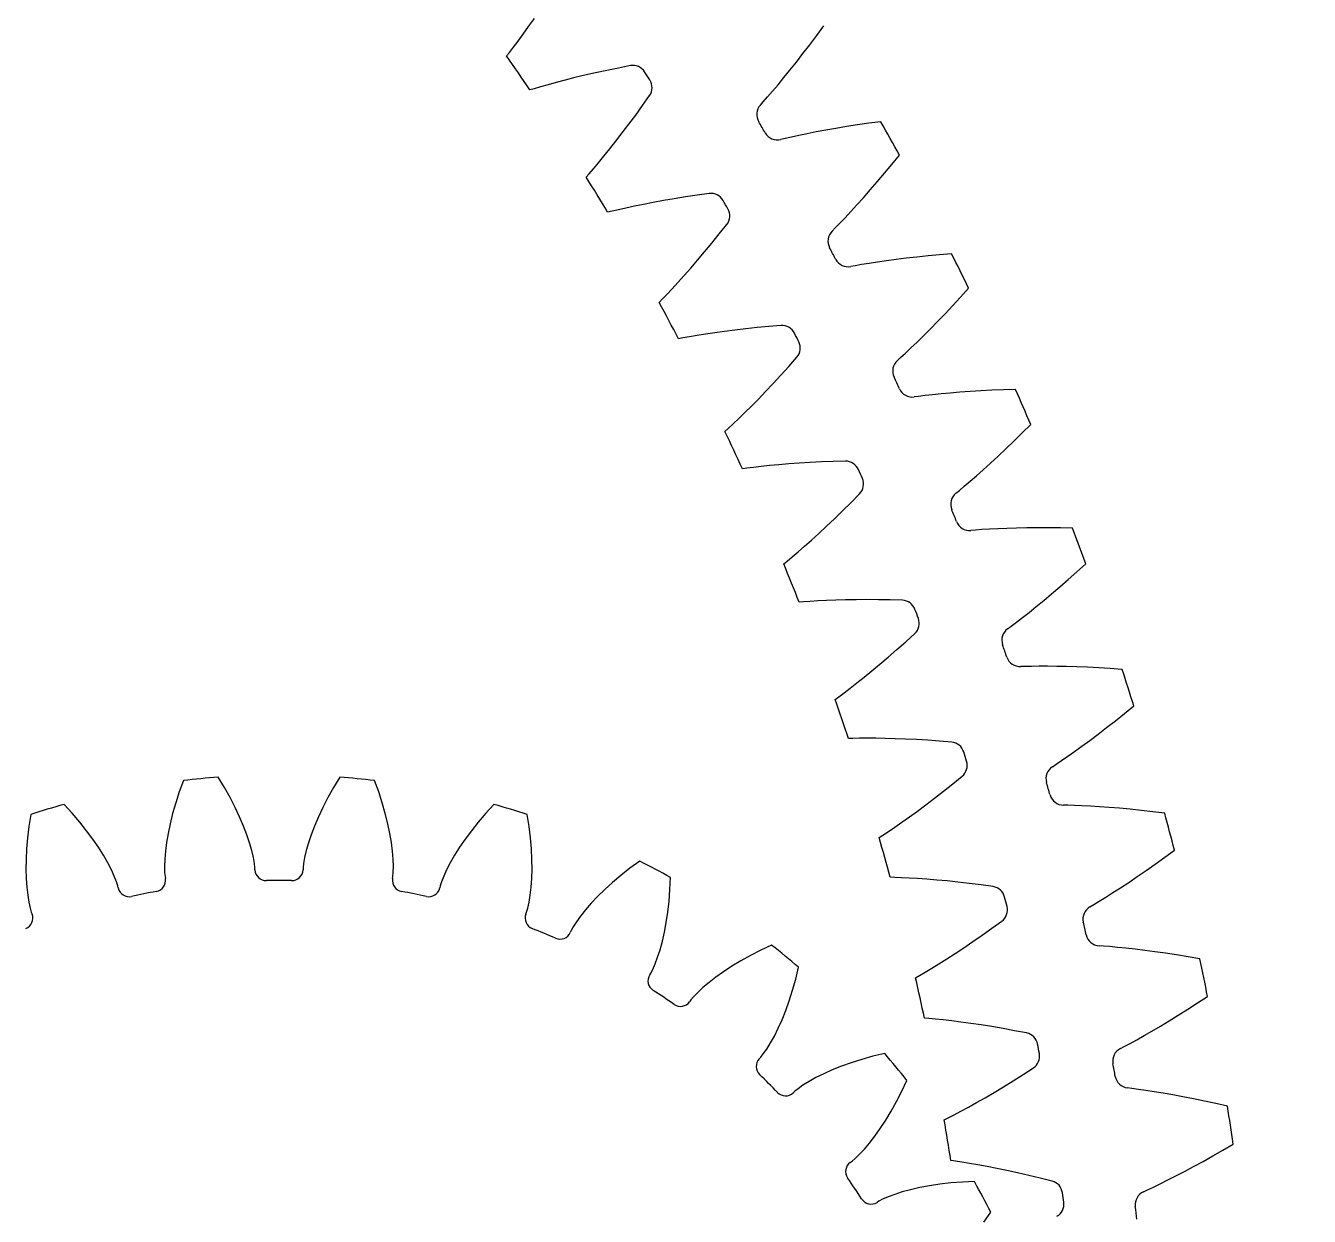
# Model space of a CAD drawing. Header units: millimetres. Extents: x -171 to 171, y -171 to 171.
# Drawn here: x 37.2 to 91.9, y 15.2 to 65.9 of the extents above; entities that cross this region are included whole.
import ezdxf

# ---------------------------------------------------------------- set-up
doc = ezdxf.new("R2010")
doc.units = ezdxf.units.MM

msp = doc.modelspace()

# ---------------------------------------------------------------- linework, layer by layer
at = {"layer": 'outer'}
msp.add_circle((0, 0), 171.326572, dxfattribs=at)
at = {"layer": 'planet'}
for p, q in [((43.928777, 33.755372), (43.752923, 33.27207)), ((45.674412, 33.46132), (45.407649, 33.901028)), ((45.915415, 33.031918), (45.674412, 33.46132)), ((50.325588, 33.46132), (50.084585, 33.031918)), ((50.592351, 33.901028), (50.325588, 33.46132)), ((52.247077, 33.27207), (52.071223, 33.755372)), ((43.752923, 33.27207), (43.600323, 32.803901)), ((46.131042, 32.614309), (45.915415, 33.031918)), ((50.084585, 33.031918), (49.868958, 32.614309)), ((52.399677, 32.803901), (52.247077, 33.27207)), ((37.421658, 32.312516), (37.34347, 31.804193)), ((39.191118, 32.364671), (38.843698, 32.743887)), ((39.511262, 31.990536), (39.191118, 32.364671)), ((43.47031, 32.35225), (43.362203, 31.918679)), ((43.600323, 32.803901), (43.47031, 32.35225)), ((46.321658, 32.21016), (46.131042, 32.614309)), ((49.868958, 32.614309), (49.678342, 32.21016)), ((52.52969, 32.35225), (52.399677, 32.803901)), ((52.637797, 31.918679), (52.52969, 32.35225)), ((56.808882, 32.364671), (56.488738, 31.990536)), ((57.156302, 32.743887), (56.808882, 32.364671)), ((58.65653, 31.804193), (58.578342, 32.312516)), ((37.34347, 31.804193), (37.285138, 31.315249)), ((39.804218, 31.623019), (39.511262, 31.990536)), ((43.362203, 31.918679), (43.275299, 31.505008)), ((46.487595, 31.821392), (46.321658, 32.21016)), ((46.629142, 31.450321), (46.487595, 31.821392)), ((49.512405, 31.821392), (49.370858, 31.450321)), ((49.678342, 32.21016), (49.512405, 31.821392)), ((52.724701, 31.505008), (52.637797, 31.918679)), ((56.488738, 31.990536), (56.195782, 31.623019)), ((58.714862, 31.315249), (58.65653, 31.804193)), ((37.285138, 31.315249), (37.245736, 30.846912)), ((40.070016, 31.263822), (39.804218, 31.623019)), ((40.30861, 30.914897), (40.070016, 31.263822)), ((43.275299, 31.505008), (43.208864, 31.113453)), ((46.746523, 31.099888), (46.629142, 31.450321)), ((49.370858, 31.450321), (49.253477, 31.099888)), ((52.791136, 31.113453), (52.724701, 31.505008)), ((55.929984, 31.263822), (55.69139, 30.914897)), ((56.195782, 31.623019), (55.929984, 31.263822)), ((58.754264, 30.846912), (58.714862, 31.315249)), ((37.245736, 30.846912), (37.224292, 30.400581)), ((40.51983, 30.57857), (40.30861, 30.914897)), ((43.162105, 30.746854), (43.134117, 30.409128)), ((43.208864, 31.113453), (43.162105, 30.746854)), ((46.83986, 30.774112), (46.746523, 31.099888)), ((46.909104, 30.4791), (46.83986, 30.774112)), ((49.16014, 30.774112), (49.090896, 30.4791)), ((49.253477, 31.099888), (49.16014, 30.774112)), ((52.837895, 30.746854), (52.791136, 31.113453)), ((52.865883, 30.409128), (52.837895, 30.746854)), ((55.69139, 30.914897), (55.48017, 30.57857)), ((58.775708, 30.400581), (58.754264, 30.846912)), ((37.224292, 30.400581), (37.219761, 29.977905)), ((40.703321, 30.257771), (40.51983, 30.57857)), ((40.85842, 29.956463), (40.703321, 30.257771)), ((43.134117, 30.409128), (43.123757, 30.106276)), ((43.123757, 30.106276), (43.129232, 29.849379)), ((46.953853, 30.226071), (46.909104, 30.4791)), ((46.972312, 30.052597), (46.953853, 30.226071)), ((49.046147, 30.226071), (49.027688, 30.052597)), ((49.090896, 30.4791), (49.046147, 30.226071)), ((52.876243, 30.106276), (52.865883, 30.409128)), ((52.870768, 29.849379), (52.876243, 30.106276)), ((55.296679, 30.257771), (55.14158, 29.956463)), ((55.48017, 30.57857), (55.296679, 30.257771)), ((58.780239, 29.977905), (58.775708, 30.400581)), ((63.368382, 30.328416), (62.953656, 30.024265)), ((37.219761, 29.977905), (37.230991, 29.580912)), ((37.230991, 29.580912), (37.25665, 29.212235)), ((40.983888, 29.68063), (40.85842, 29.956463)), ((41.07714, 29.441193), (40.983888, 29.68063)), ((43.129232, 29.849379), (43.144971, 29.675637)), ((43.144971, 29.675637), (43.160149, 29.582864)), ((46.975525, 29.958646), (46.972312, 30.052597)), ((49.027688, 30.052597), (49.024475, 29.958646)), ((52.839851, 29.582864), (52.855029, 29.675637)), ((52.855029, 29.675637), (52.870768, 29.849379)), ((55.016112, 29.68063), (54.92286, 29.441193)), ((55.14158, 29.956463), (55.016112, 29.68063)), ((58.74335, 29.212235), (58.769009, 29.580912)), ((58.769009, 29.580912), (58.780239, 29.977905)), ((62.566673, 29.719776), (62.207648, 29.416474)), ((62.953656, 30.024265), (62.566673, 29.719776)), ((64.656458, 29.114098), (64.678941, 29.627908)), ((37.25665, 29.212235), (37.295087, 28.875538)), ((41.129088, 29.274653), (41.07714, 29.441193)), ((41.150568, 29.183133), (41.129088, 29.274653)), ((54.870912, 29.274653), (54.849432, 29.183133)), ((54.92286, 29.441193), (54.870912, 29.274653)), ((58.704913, 28.875538), (58.74335, 29.212235)), ((61.876881, 29.116034), (61.574799, 28.82036)), ((62.207648, 29.416474), (61.876881, 29.116034)), ((64.618281, 28.623169), (64.656458, 29.114098)), ((37.295087, 28.875538), (37.34401, 28.576485)), ((37.34401, 28.576485), (37.399497, 28.325592)), ((58.600503, 28.325592), (58.65599, 28.576485)), ((58.65599, 28.576485), (58.704913, 28.875538)), ((61.302024, 28.531703), (61.059474, 28.252865)), ((61.574799, 28.82036), (61.302024, 28.531703)), ((64.565558, 28.156145), (64.618281, 28.623169)), ((37.399497, 28.325592), (37.448829, 28.158259)), ((37.448829, 28.158259), (37.481815, 28.070229)), ((58.518185, 28.070229), (58.551171, 28.158259)), ((58.551171, 28.158259), (58.600503, 28.325592)), ((60.848572, 27.987605), (60.671703, 27.741549)), ((61.059474, 28.252865), (60.848572, 27.987605)), ((64.499515, 27.714206), (64.565558, 28.156145)), ((60.450091, 27.3717), (60.411169, 27.28613)), ((60.533531, 27.524905), (60.450091, 27.3717)), ((60.671703, 27.741549), (60.533531, 27.524905)), ((64.421499, 27.298767), (64.499515, 27.714206)), ((64.235944, 26.555006), (64.333035, 26.911594)), ((64.333035, 26.911594), (64.421499, 27.298767)), ((64.132559, 26.232278), (64.235944, 26.555006)), ((68.084819, 26.306902), (67.673521, 26.07947)), ((68.523769, 26.530043), (68.084819, 26.306902)), ((68.989863, 26.747442), (68.523769, 26.530043)), ((63.841837, 25.558775), (63.922866, 25.713268)), ((63.922866, 25.713268), (64.026234, 25.948515)), ((64.026234, 25.948515), (64.132559, 26.232278)), ((67.290497, 25.849332), (66.936537, 25.618273)), ((67.673521, 26.07947), (67.290497, 25.849332)), ((70.016287, 25.305165), (70.138578, 25.804716)), ((63.792312, 25.478872), (63.841837, 25.558775)), ((66.3204, 25.162217), (66.061802, 24.943199)), ((66.612688, 25.388378), (66.3204, 25.162217)), ((66.936537, 25.618273), (66.612688, 25.388378)), ((69.883069, 24.831117), (70.016287, 25.305165)), ((65.840328, 24.736376), (65.662545, 24.550852)), ((66.061802, 24.943199), (65.840328, 24.736376)), ((69.740247, 24.383352), (69.883069, 24.831117)), ((65.55082, 24.416869), (65.495952, 24.340535)), ((65.662545, 24.550852), (65.55082, 24.416869)), ((69.589255, 23.96279), (69.740247, 24.383352)), ((69.269392, 23.208078), (69.43169, 23.570554)), ((69.43169, 23.570554), (69.589255, 23.96279)), ((69.1046, 22.877284), (69.269392, 23.208078)), ((68.780599, 22.323359), (68.94024, 22.580926)), ((68.94024, 22.580926), (69.1046, 22.877284)), ((68.459548, 21.908375), (68.52371, 21.977081)), ((68.52371, 21.977081), (68.633322, 22.112798)), ((68.633322, 22.112798), (68.780599, 22.323359)), ((72.831117, 21.883069), (72.383352, 21.740247)), ((73.305165, 22.016287), (72.831117, 21.883069)), ((73.804716, 22.138578), (73.305165, 22.016287)), ((71.570554, 21.43169), (71.208078, 21.269392)), ((71.96279, 21.589255), (71.570554, 21.43169)), ((72.383352, 21.740247), (71.96279, 21.589255)), ((70.580926, 20.94024), (70.323359, 20.780599)), ((70.877284, 21.1046), (70.580926, 20.94024)), ((71.208078, 21.269392), (70.877284, 21.1046)), ((74.530043, 20.523769), (74.747442, 20.989863)), ((69.977081, 20.52371), (69.908375, 20.459548)), ((70.112798, 20.633322), (69.977081, 20.52371)), ((70.323359, 20.780599), (70.112798, 20.633322)), ((74.306902, 20.084819), (74.530043, 20.523769)), ((74.07947, 19.673521), (74.306902, 20.084819)), ((73.618273, 18.936537), (73.849332, 19.290497)), ((73.849332, 19.290497), (74.07947, 19.673521)), ((73.162217, 18.3204), (73.388378, 18.612688)), ((73.388378, 18.612688), (73.618273, 18.936537)), ((72.736376, 17.840328), (72.943199, 18.061802)), ((72.943199, 18.061802), (73.162217, 18.3204)), ((72.340535, 17.495952), (72.416869, 17.55082)), ((72.416869, 17.55082), (72.550852, 17.662545)), ((72.550852, 17.662545), (72.736376, 17.840328)), ((75.298767, 16.421499), (74.911594, 16.333035)), ((75.714206, 16.499515), (75.298767, 16.421499)), ((76.156145, 16.565558), (75.714206, 16.499515)), ((76.623169, 16.618281), (76.156145, 16.565558)), ((77.114098, 16.656458), (76.623169, 16.618281)), ((77.627908, 16.678941), (77.114098, 16.656458)), ((73.713268, 15.922866), (73.558775, 15.841837)), ((73.948515, 16.026234), (73.713268, 15.922866)), ((74.232278, 16.132559), (73.948515, 16.026234)), ((74.555006, 16.235944), (74.232278, 16.132559)), ((74.911594, 16.333035), (74.555006, 16.235944)), ((73.558775, 15.841837), (73.478872, 15.792312)), ((78.024265, 14.953656), (78.328416, 15.368382))]:
    msp.add_line(p, q, dxfattribs=at)
for centre, radius, start, end in [((48, 0), 34, 94.372796, 96.877204), ((48, 0), 34, 83.122796, 85.627204), ((48, 0), 34, 105.622796, 108.127204), ((48, 0), 34, 71.872796, 74.377204), ((48, 0), 34, 60.622796, 63.127204), ((42.686446, 29.505365), 0.48, 280.208842, 9.291458), ((47.455244, 29.97505), 0.48, 181.958542, 271.041158), ((48.544756, 29.97505), 0.48, 268.958842, 358.041458), ((53.313554, 29.505365), 0.48, 170.708542, 259.791158), ((41.617869, 29.292812), 0.48, 193.208542, 282.291158), ((48, 0), 29.5, 100.208842, 102.291158), ((48, 0), 29.5, 88.958842, 91.041158), ((48, 0), 29.5, 77.708842, 79.791158), ((54.382131, 29.292812), 0.48, 257.708842, 346.791458), ((37.032334, 27.901805), 0.48, 291.458842, 20.541458), ((58.967666, 27.901805), 0.48, 159.458542, 248.541158), ((48, 0), 29.5, 66.458842, 68.541158), ((59.974244, 27.484866), 0.48, 246.458842, 335.541458), ((48, 0), 34, 49.372796, 51.877204), ((64.200298, 25.225994), 0.48, 148.208542, 237.291158), ((48, 0), 29.5, 55.208842, 57.291158), ((65.106194, 24.620693), 0.48, 235.208842, 324.291458), ((68.810361, 21.580762), 0.48, 136.958542, 226.041158), ((48, 0), 34, 38.122796, 40.627204), ((48, 0), 29.5, 43.958842, 46.041158), ((69.580762, 20.810361), 0.48, 223.958842, 313.041458), ((72.620693, 17.106194), 0.48, 125.708542, 214.791158), ((48, 0), 29.5, 32.708842, 34.791158), ((48, 0), 34, 26.872796, 29.377204), ((73.225994, 16.200298), 0.48, 212.708842, 301.791458)]:
    msp.add_arc(centre, radius, start, end, dxfattribs=at)
at = {"layer": 'thin_ring_external'}
for p, q in [((70.909307, 65.497001), (71.211027, 65.91068)), ((70.323925, 64.721046), (70.613286, 65.100262)), ((70.613286, 65.100262), (70.909307, 65.497001)), ((70.042358, 64.360086), (70.323925, 64.721046)), ((69.508415, 63.697032), (69.769953, 64.018329)), ((69.769953, 64.018329), (70.042358, 64.360086)), ((69.259959, 63.397949), (69.508415, 63.697032)), ((68.816136, 62.878459), (69.027647, 63.123676)), ((69.027647, 63.123676), (69.259959, 63.397949)), ((68.510137, 62.526897), (68.633884, 62.670587)), ((68.633884, 62.670587), (68.816136, 62.878459)), ((73.642452, 61.82085), (73.134893, 61.753408)), ((70.502923, 61.307195), (70.150992, 61.234131)), ((70.884364, 61.382588), (70.502923, 61.307195)), ((71.291569, 61.458863), (70.884364, 61.382588)), ((71.721941, 61.53491), (71.291569, 61.458863)), ((72.173558, 61.609832), (71.721941, 61.53491)), ((72.644937, 61.68288), (72.173558, 61.609832)), ((73.134893, 61.753408), (72.644937, 61.68288)), ((69.564839, 61.104655), (69.379489, 61.064585)), ((69.834522, 61.165462), (69.564839, 61.104655)), ((70.150992, 61.234131), (69.834522, 61.165462)), ((74.11547, 60.003772), (74.437919, 60.401505)), ((73.491231, 59.258719), (73.799577, 59.622665)), ((73.799577, 59.622665), (74.11547, 60.003772)), ((73.191601, 58.912607), (73.491231, 59.258719)), ((72.624498, 58.277681), (72.902101, 58.585204)), ((72.902101, 58.585204), (73.191601, 58.912607)), ((72.115081, 57.729622), (72.361094, 57.991674)), ((72.361094, 57.991674), (72.624498, 58.277681)), ((71.698697, 57.297229), (71.891326, 57.495524)), ((71.891326, 57.495524), (72.115081, 57.729622)), ((71.567774, 57.160045), (71.698697, 57.297229)), ((73.140479, 55.785183), (72.820916, 55.732762)), ((73.495682, 55.840181), (73.140479, 55.785183)), ((73.880475, 55.896), (73.495682, 55.840181)), ((74.291044, 55.951383), (73.880475, 55.896)), ((74.724737, 56.005356), (74.291044, 55.951383)), ((75.179591, 56.05712), (74.724737, 56.005356)), ((75.654085, 56.106004), (75.179591, 56.05712)), ((76.147003, 56.151423), (75.654085, 56.106004)), ((76.657344, 56.192861), (76.147003, 56.151423)), ((72.54848, 55.685805), (72.361326, 55.655251)), ((72.820916, 55.732762), (72.54848, 55.685805)), ((77.036964, 54.354), (77.379301, 54.73475)), ((76.702023, 53.98952), (77.036964, 54.354)), ((76.058584, 53.311431), (76.375496, 53.641792)), ((76.375496, 53.641792), (76.702023, 53.98952)), ((75.752744, 52.999238), (76.058584, 53.311431)), ((75.182137, 52.434106), (75.459801, 52.70629)), ((75.459801, 52.70629), (75.752744, 52.999238)), ((74.485145, 51.774389), (74.687648, 51.96259)), ((74.687648, 51.96259), (74.923065, 52.184957)), ((74.923065, 52.184957), (75.182137, 52.434106)), ((74.347389, 51.644069), (74.485145, 51.774389)), ((77.441274, 50.32969), (77.005391, 50.297932)), ((77.898178, 50.358162), (77.441274, 50.32969)), ((78.374549, 50.382754), (77.898178, 50.358162)), ((78.869143, 50.402944), (78.374549, 50.382754)), ((79.380934, 50.41827), (78.869143, 50.402944)), ((75.251539, 50.121677), (75.063069, 50.100719)), ((75.526018, 50.154662), (75.251539, 50.121677)), ((75.847841, 50.190697), (75.526018, 50.154662)), ((76.205389, 50.227487), (75.847841, 50.190697)), ((76.59253, 50.263585), (76.205389, 50.227487)), ((77.005391, 50.297932), (76.59253, 50.263585)), ((79.666165, 48.562424), (80.027497, 48.925197)), ((78.969195, 47.884921), (79.313051, 48.215522)), ((79.313051, 48.215522), (79.666165, 48.562424)), ((78.635828, 47.571172), (78.969195, 47.884921)), ((78.006927, 46.997395), (78.314446, 47.275002)), ((78.314446, 47.275002), (78.635828, 47.571172)), ((77.197807, 46.294091), (77.444271, 46.504148)), ((77.444271, 46.504148), (77.715728, 46.739743)), ((77.715728, 46.739743), (78.006927, 46.997395)), ((76.841728, 45.99336), (76.985959, 46.116476)), ((76.985959, 46.116476), (77.197807, 46.294091)), ((77.666965, 44.426787), (77.477671, 44.41548)), ((77.94277, 44.445714), (77.666965, 44.426787)), ((78.266013, 44.465269), (77.94277, 44.445714)), ((78.624973, 44.483755), (78.266013, 44.465269)), ((79.013452, 44.500038), (78.624973, 44.483755)), ((79.427528, 44.51326), (79.013452, 44.500038)), ((79.864465, 44.522719), (79.427528, 44.51326)), ((80.322226, 44.527824), (79.864465, 44.522719)), ((80.799232, 44.52806), (80.322226, 44.527824)), ((81.294211, 44.522971), (80.799232, 44.52806)), ((81.806117, 44.512144), (81.294211, 44.522971)), ((81.996216, 42.644155), (82.3756, 42.988005)), ((81.265561, 42.003123), (81.62585, 42.315735)), ((81.62585, 42.315735), (81.996216, 42.644155)), ((80.580524, 41.427432), (80.916608, 41.706806)), ((80.916608, 41.706806), (81.265561, 42.003123)), ((79.955256, 40.923442), (80.259231, 41.165889)), ((80.259231, 41.165889), (80.580524, 41.427432)), ((79.194614, 40.33825), (79.415255, 40.504816)), ((79.415255, 40.504816), (79.672123, 40.702015)), ((79.672123, 40.702015), (79.955256, 40.923442)), ((79.044285, 40.222659), (79.194614, 40.33825)), ((79.788455, 38.615992), (79.598831, 38.614366)), ((80.064867, 38.620812), (79.788455, 38.615992)), ((80.388687, 38.623837), (80.064867, 38.620812)), ((80.748123, 38.623969), (80.388687, 38.623837)), ((81.136926, 38.620396), (80.748123, 38.623969)), ((81.551138, 38.612457), (81.136926, 38.620396)), ((81.987987, 38.599594), (81.551138, 38.612457)), ((82.445412, 38.581319), (81.987987, 38.599594)), ((82.921807, 38.557199), (82.445412, 38.581319)), ((83.415881, 38.526841), (82.921807, 38.557199)), ((83.926567, 38.48989), (83.415881, 38.526841)), ((84.021037, 36.614632), (84.417483, 36.938662)), ((83.258604, 36.011743), (83.634384, 36.305551)), ((83.634384, 36.305551), (84.021037, 36.614632)), ((82.545065, 35.471782), (82.894976, 35.733631)), ((82.894976, 35.733631), (83.258604, 36.011743)), ((81.894878, 35.000376), (82.210836, 35.226985)), ((82.210836, 35.226985), (82.545065, 35.471782)), ((80.949314, 34.347022), (81.105349, 34.454786)), ((81.105349, 34.454786), (81.334207, 34.609869)), ((81.334207, 34.609869), (81.600809, 34.793694)), ((81.600809, 34.793694), (81.894878, 35.000376)), ((81.610476, 32.704453), (81.421016, 32.712511)), ((81.886773, 32.695153), (81.610476, 32.704453)), ((82.210325, 32.68164), (81.886773, 32.695153)), ((82.569299, 32.663419), (82.210325, 32.68164)), ((82.957413, 32.639997), (82.569299, 32.663419)), ((83.370678, 32.610919), (82.957413, 32.639997)), ((83.806301, 32.575767), (83.370678, 32.610919)), ((84.262196, 32.534159), (83.806301, 32.575767)), ((84.736739, 32.485745), (84.262196, 32.534159)), ((85.228618, 32.4302), (84.736739, 32.485745)), ((85.736751, 32.367221), (85.228618, 32.4302)), ((85.735346, 30.489585), (86.14782, 30.79295)), ((84.943123, 29.926414), (85.333416, 30.200651)), ((85.333416, 30.200651), (85.735346, 30.489585)), ((84.202944, 29.42359), (84.565769, 29.667231)), ((84.565769, 29.667231), (84.943123, 29.926414)), ((83.225297, 28.794601), (83.529536, 28.985998)), ((83.529536, 28.985998), (83.856652, 29.196179)), ((83.856652, 29.196179), (84.202944, 29.42359)), ((82.551844, 28.381778), (82.713178, 28.481434)), ((82.713178, 28.481434), (82.949656, 28.624629)), ((82.949656, 28.624629), (83.225297, 28.794601)), ((83.128273, 26.707592), (82.939471, 26.725314)), ((83.403735, 26.684196), (83.128273, 26.707592)), ((83.726175, 26.654179), (83.403735, 26.684196)), ((84.08375, 26.617653), (83.726175, 26.654179)), ((84.470162, 26.574445), (84.08375, 26.617653)), ((84.881403, 26.524303), (84.470162, 26.574445)), ((85.314663, 26.466953), (84.881403, 26.524303)), ((85.767839, 26.402122), (85.314663, 26.466953)), ((86.23929, 26.329541), (85.767839, 26.402122)), ((86.727692, 26.248952), (86.23929, 26.329541)), ((87.231946, 26.16011), (86.727692, 26.248952)), ((86.718511, 24.01696), (87.13467, 24.284995)), ((87.13467, 24.284995), (87.562096, 24.566902)), ((85.549837, 23.298636), (85.924629, 23.523432)), ((85.924629, 23.523432), (86.314724, 23.763009)), ((86.314724, 23.763009), (86.718511, 24.01696)), ((84.854963, 22.895999), (85.192385, 23.089203)), ((85.192385, 23.089203), (85.549837, 23.298636)), ((83.847695, 22.342488), (84.013907, 22.433777)), ((84.013907, 22.433777), (84.257388, 22.56471)), ((84.257388, 22.56471), (84.541348, 22.720387)), ((84.541348, 22.720387), (84.854963, 22.895999)), ((84.337887, 20.641054), (84.150237, 20.668392)), ((84.611795, 20.603623), (84.337887, 20.641054)), ((84.932282, 20.557182), (84.611795, 20.603623)), ((85.287525, 20.502445), (84.932282, 20.557182)), ((85.671227, 20.439562), (85.287525, 20.502445)), ((86.079372, 20.368488), (85.671227, 20.439562)), ((86.509138, 20.289091), (86.079372, 20.368488)), ((86.958412, 20.201204), (86.509138, 20.289091)), ((87.425543, 20.104645), (86.958412, 20.201204)), ((87.909192, 19.999224), (87.425543, 20.104645)), ((88.408252, 19.88475), (87.909192, 19.999224)), ((88.215358, 18.017047), (88.656621, 18.276763)), ((86.96801, 17.318264), (87.36983, 17.53761)), ((87.36983, 17.53761), (87.786056, 17.770612)), ((87.786056, 17.770612), (88.215358, 18.017047)), ((86.214549, 16.92199), (86.582228, 17.112898)), ((86.582228, 17.112898), (86.96801, 17.318264)), ((85.004142, 16.327593), (85.253991, 16.445923)), ((85.253991, 16.445923), (85.54553, 16.586897)), ((85.54553, 16.586897), (85.867702, 16.746267)), ((85.867702, 16.746267), (86.214549, 16.92199)), ((84.833485, 16.24491), (85.004142, 16.327593))]:
    msp.add_line(p, q, dxfattribs=at)
for centre, radius, start, end in [((68.952506, 62.121546), 0.6, 137.500388, 210.862348), ((-35, 0), 120.5, 30.601067, 30.862348), ((-35, 0), 125, 28.895396, 29.641189), ((69.234712, 61.646856), 0.6, 210.601067, 283.963027), ((71.988869, 56.732635), 0.6, 134.573558, 207.935518), ((-35, 0), 120.5, 27.674238, 27.935518), ((72.246468, 56.244155), 0.6, 207.674238, 281.036198), ((-35, 0), 125, 25.968567, 26.71436), ((74.74611, 51.195716), 0.6, 131.646729, 205.008689), ((-35, 0), 120.5, 24.747408, 25.008689), ((74.978432, 50.69472), 0.6, 204.747408, 278.109368), ((-35, 0), 125, 23.041738, 23.78753), ((77.217036, 45.525232), 0.6, 128.7199, 202.08186), ((-35, 0), 120.5, 21.820579, 22.08186), ((77.423473, 45.013027), 0.6, 201.820579, 275.182539), ((-35, 0), 125, 20.114909, 20.860701), ((79.395201, 39.735979), 0.6, 125.793071, 199.155031), ((-35, 0), 120.5, 18.89375, 19.155031), ((79.575215, 39.213901), 0.6, 198.89375, 272.25571), ((-35, 0), 125, 17.188079, 17.933872), ((81.274922, 33.843058), 0.6, 122.866241, 196.228201), ((-35, 0), 120.5, 15.966921, 16.228201), ((81.428044, 33.31247), 0.6, 195.966921, 269.328881), ((-35, 0), 125, 14.26125, 15.007043), ((82.851294, 27.861846), 0.6, 119.939412, 193.301372), ((-35, 0), 120.5, 13.040091, 13.301372), ((82.977124, 27.324131), 0.6, 193.040091, 266.402051), ((-35, 0), 125, 11.334421, 12.080213), ((84.120206, 21.807944), 0.6, 117.012583, 190.374543), ((-35, 0), 120.5, 10.113262, 10.374543), ((84.218416, 21.264506), 0.6, 190.113262, 263.475222), ((-35, 0), 125, 8.407592, 9.153384), ((85.078347, 15.697149), 0.6, 114.085753, 187.447714), ((-35, 0), 120.5, 7.186433, 7.447714)]:
    msp.add_arc(centre, radius, start, end, dxfattribs=at)
at = {"layer": 'thin_ring_internal'}
for p, q in [((58.635599, 65.870153), (58.878832, 66.21392)), ((58.403911, 65.550085), (58.635599, 65.870153)), ((57.988538, 64.994006), (58.186731, 65.256516)), ((58.186731, 65.256516), (58.403911, 65.550085)), ((57.699553, 64.620375), (57.817409, 64.771449)), ((57.817409, 64.771449), (57.988538, 64.994006)), ((61.964725, 64.007172), (61.490411, 63.904543)), ((62.458292, 64.107996), (61.964725, 64.007172)), ((62.969146, 64.207913), (62.458292, 64.107996)), ((59.814033, 63.493332), (59.461911, 63.396585)), ((60.196102, 63.59406), (59.814033, 63.493332)), ((60.604439, 63.697013), (60.196102, 63.59406)), ((61.036501, 63.800862), (60.604439, 63.697013)), ((61.490411, 63.904543), (61.036501, 63.800862)), ((58.876322, 63.226958), (58.69292, 63.171487)), ((59.145605, 63.30635), (58.876322, 63.226958)), ((59.461911, 63.396585), (59.145605, 63.30635)), ((63.491056, 62.509725), (63.792054, 62.934408)), ((63.196334, 62.101176), (63.491056, 62.509725)), ((62.907876, 61.710921), (63.196334, 62.101176)), ((62.354636, 60.988467), (62.626844, 61.3397)), ((62.626844, 61.3397), (62.907876, 61.710921)), ((62.092993, 60.658495), (62.354636, 60.988467)), ((61.611285, 60.070286), (61.844172, 60.351557)), ((61.844172, 60.351557), (62.092993, 60.658495)), ((61.216025, 59.606111), (61.399052, 59.818991)), ((61.399052, 59.818991), (61.611285, 60.070286)), ((61.090095, 59.461699), (61.216025, 59.606111)), ((64.836205, 58.539919), (64.37731, 58.46118)), ((65.315416, 58.616494), (64.836205, 58.539919)), ((65.813752, 58.690213), (65.315416, 58.616494)), ((66.329301, 58.762084), (65.813752, 58.690213)), ((62.189014, 58.006099), (62.002857, 57.960726)), ((62.462231, 58.070667), (62.189014, 58.006099)), ((62.782993, 58.143494), (62.462231, 58.070667)), ((63.139873, 58.220868), (62.782993, 58.143494)), ((63.526873, 58.300581), (63.139873, 58.220868)), ((63.940223, 58.381081), (63.526873, 58.300581)), ((64.37731, 58.46118), (63.940223, 58.381081)), ((66.757695, 57.037929), (67.081435, 57.445541)), ((66.441102, 56.646084), (66.757695, 57.037929)), ((66.131763, 56.272164), (66.441102, 56.646084)), ((65.539896, 55.581), (65.830878, 55.916843)), ((65.830878, 55.916843), (66.131763, 56.272164)), ((64.995413, 54.972916), (65.260624, 55.265808)), ((65.260624, 55.265808), (65.539896, 55.581)), ((64.521874, 54.465452), (64.747513, 54.704783)), ((64.747513, 54.704783), (64.995413, 54.972916)), ((64.193866, 54.125566), (64.327495, 54.262886)), ((64.327495, 54.262886), (64.521874, 54.465452)), ((68.366727, 53.05088), (67.884049, 53.000589)), ((68.868345, 53.097276), (68.366727, 53.05088)), ((69.387049, 53.140885), (68.868345, 53.097276)), ((65.211657, 52.612126), (65.023299, 52.576988)), ((65.487992, 52.661679), (65.211657, 52.612126)), ((65.812253, 52.716879), (65.487992, 52.661679)), ((66.172825, 52.774649), (65.812253, 52.716879)), ((66.5636, 52.83311), (66.172825, 52.774649)), ((66.980729, 52.890917), (66.5636, 52.83311)), ((67.421539, 52.947028), (66.980729, 52.890917)), ((67.884049, 53.000589), (67.421539, 52.947028)), ((69.720649, 51.395909), (70.066166, 51.785234)), ((69.053833, 50.665468), (69.38313, 51.021938)), ((69.38313, 51.021938), (69.720649, 51.395909)), ((68.425106, 50.007657), (68.733994, 50.327109)), ((68.733994, 50.327109), (69.053833, 50.665468)), ((68.129038, 49.708187), (68.425106, 50.007657)), ((67.586056, 49.176019), (67.848228, 49.430215)), ((67.848228, 49.430215), (68.129038, 49.708187)), ((67.001604, 48.627901), (67.142532, 48.757718)), ((67.142532, 48.757718), (67.347683, 48.949368)), ((67.347683, 48.949368), (67.586056, 49.176019)), ((67.935228, 47.061139), (67.745233, 47.036338)), ((68.213857, 47.095527), (67.935228, 47.061139)), ((68.540648, 47.132938), (68.213857, 47.095527)), ((68.903838, 47.170931), (68.540648, 47.132938)), ((69.297222, 47.207964), (68.903838, 47.170931)), ((69.716886, 47.242906), (69.297222, 47.207964)), ((70.160101, 47.27486), (69.716886, 47.242906)), ((70.624846, 47.303084), (70.160101, 47.27486)), ((71.10955, 47.326942), (70.624846, 47.303084)), ((71.612953, 47.345876), (71.10955, 47.326942)), ((72.133265, 47.361094), (71.612953, 47.345876)), ((72.371075, 45.600504), (72.737337, 45.970379)), ((72.013638, 45.245522), (72.371075, 45.600504)), ((71.327526, 44.58718), (71.665366, 44.907567)), ((71.665366, 44.907567), (72.013638, 45.245522)), ((71.001654, 44.285072), (71.327526, 44.58718)), ((70.394104, 43.739994), (70.689675, 44.002217)), ((70.689675, 44.002217), (71.001654, 44.285072)), ((69.652736, 43.107039), (69.868047, 43.287199)), ((69.868047, 43.287199), (70.118441, 43.500495)), ((70.118441, 43.500495), (70.394104, 43.739994)), ((69.504929, 42.985111), (69.652736, 43.107039)), ((70.3516, 41.369702), (70.160534, 41.355315)), ((70.631691, 41.388823), (70.3516, 41.369702)), ((70.960038, 41.408332), (70.631691, 41.388823)), ((71.32476, 41.426435), (70.960038, 41.408332)), ((71.71958, 41.441931), (71.32476, 41.426435)), ((72.140525, 41.453903), (71.71958, 41.441931)), ((72.584825, 41.461606), (72.140525, 41.453903)), ((73.050418, 41.464409), (72.584825, 41.461606)), ((73.535701, 41.461762), (73.050418, 41.464409)), ((74.039387, 41.453177), (73.535701, 41.461762)), ((74.559753, 41.439958), (74.039387, 41.453177)), ((74.701064, 39.669009), (75.086978, 40.018331)), ((74.324775, 39.334076), (74.701064, 39.669009)), ((73.603735, 38.714184), (73.958567, 39.015645)), ((73.958567, 39.015645), (74.324775, 39.334076)), ((72.934891, 38.164926), (73.261852, 38.430323)), ((73.261852, 38.430323), (73.603735, 38.714184)), ((72.337111, 37.695148), (72.625442, 37.919236)), ((72.625442, 37.919236), (72.934891, 38.164926)), ((71.696371, 37.214036), (71.850615, 37.327711)), ((71.850615, 37.327711), (72.075443, 37.495844)), ((72.075443, 37.495844), (72.337111, 37.695148)), ((72.453562, 35.554802), (72.261995, 35.55087)), ((72.734279, 35.558599), (72.453562, 35.554802)), ((73.063201, 35.560149), (72.734279, 35.558599)), ((73.428368, 35.558307), (73.063201, 35.560149)), ((73.823445, 35.552219), (73.428368, 35.558307)), ((74.244416, 35.541186), (73.823445, 35.552219)), ((74.688473, 35.524615), (74.244416, 35.541186)), ((75.153524, 35.501987), (74.688473, 35.524615)), ((75.637939, 35.472843), (75.153524, 35.501987)), ((76.140404, 35.436765), (75.637939, 35.472843)), ((76.659272, 35.39515), (76.140404, 35.436765)), ((76.703662, 33.619126), (77.108077, 33.946852)), ((76.309644, 33.305242), (76.703662, 33.619126)), ((75.555828, 32.72565), (75.926594, 33.007284)), ((75.926594, 33.007284), (76.309644, 33.305242)), ((74.857988, 32.213737), (75.198954, 32.460883)), ((75.198954, 32.460883), (75.555828, 32.72565)), ((73.963284, 31.592587), (74.235446, 31.777304)), ((74.235446, 31.777304), (74.535583, 31.985313)), ((74.535583, 31.985313), (74.857988, 32.213737)), ((73.569388, 31.3319), (73.72961, 31.436982)), ((73.72961, 31.436982), (73.963284, 31.592587)), ((74.23484, 29.633793), (74.043344, 29.640328)), ((74.515346, 29.622254), (74.23484, 29.633793)), ((74.843862, 29.605839), (74.515346, 29.622254)), ((75.208383, 29.584059), (74.843862, 29.605839)), ((75.602537, 29.556405), (75.208383, 29.584059)), ((76.022278, 29.5224), (75.602537, 29.556405)), ((76.464768, 29.481604), (76.022278, 29.5224)), ((76.927889, 29.433614), (76.464768, 29.481604)), ((77.409989, 29.37806), (76.927889, 29.433614)), ((77.909735, 29.314596), (77.409989, 29.37806)), ((78.425556, 29.244708), (77.909735, 29.314596)), ((77.962322, 27.177012), (78.372892, 27.46891)), ((78.372892, 27.46891), (78.7946, 27.774063)), ((77.177979, 26.63945), (77.563571, 26.900416)), ((77.563571, 26.900416), (77.962322, 27.177012)), ((76.453225, 26.166409), (76.807178, 26.394566)), ((76.807178, 26.394566), (77.177979, 26.63945)), ((75.525936, 25.595045), (75.807779, 25.764624)), ((75.807779, 25.764624), (76.118827, 25.955932)), ((76.118827, 25.955932), (76.453225, 26.166409)), ((75.118392, 25.356258), (75.284113, 25.452433)), ((75.284113, 25.452433), (75.525936, 25.595045)), ((75.690118, 23.624344), (75.499265, 23.641327)), ((75.969575, 23.597505), (75.690118, 23.624344)), ((76.296705, 23.563174), (75.969575, 23.597505)), ((76.659492, 23.521521), (76.296705, 23.563174)), ((77.051549, 23.472383), (76.659492, 23.521521)), ((77.468806, 23.415507), (77.051549, 23.472383)), ((77.908408, 23.350608), (77.468806, 23.415507)), ((78.368217, 23.277399), (77.908408, 23.350608)), ((78.846564, 23.1956), (78.368217, 23.277399)), ((79.342098, 23.104941), (78.846564, 23.1956)), ((79.853333, 23.006988), (79.342098, 23.104941)), ((79.703773, 21.236717), (80.141516, 21.518385)), ((78.864615, 20.713267), (79.277875, 20.967675)), ((79.277875, 20.967675), (79.703773, 21.236717)), ((77.715842, 20.040991), (78.081727, 20.249478)), ((78.081727, 20.249478), (78.465347, 20.473747)), ((78.465347, 20.473747), (78.864615, 20.713267)), ((77.049417, 19.675052), (77.370449, 19.849089)), ((77.370449, 19.849089), (77.715842, 20.040991)), ((76.338759, 19.304943), (76.509485, 19.391924)), ((76.509485, 19.391924), (76.758735, 19.521118)), ((76.758735, 19.521118), (77.049417, 19.675052)), ((76.815054, 17.544392), (76.625413, 17.571771)), ((77.092628, 17.502331), (76.815054, 17.544392)), ((77.417394, 17.450188), (77.092628, 17.502331)), ((77.777366, 17.388785), (77.417394, 17.450188)), ((78.166154, 17.318311), (77.777366, 17.388785)), ((78.579683, 17.238733), (78.166154, 17.318311)), ((79.015084, 17.149925), (78.579683, 17.238733)), ((79.47021, 17.051715), (79.015084, 17.149925)), ((79.943376, 16.943916), (79.47021, 17.051715)), ((80.43322, 16.826332), (79.943376, 16.943916)), ((80.938343, 16.700607), (80.43322, 16.826332))]:
    msp.add_line(p, q, dxfattribs=at)
for centre, radius, start, end in [((-35, 0), 113, 33.989413, 34.880152), ((63.073814, 63.617113), 0.6, 32.970089, 100.046435), ((-35, 0), 117.5, 32.769042, 32.970089), ((63.296438, 63.272587), 0.6, 325.692695, 32.769042), ((-35, 0), 113, 30.858979, 31.749717), ((66.401549, 58.166449), 0.6, 29.839654, 96.916), ((-35, 0), 117.5, 29.638607, 29.839654), ((66.605027, 57.81028), 0.6, 322.562261, 29.638607), ((-35, 0), 113, 27.728544, 28.619282), ((69.426662, 52.542194), 0.6, 26.709219, 93.785566), ((-35, 0), 117.5, 26.508172, 26.709219), ((69.610386, 52.175445), 0.6, 319.431826, 26.508172), ((-35, 0), 113, 24.598109, 25.488848), ((72.140125, 46.761133), 0.6, 23.578784, 90.655131), ((-35, 0), 117.5, 23.377737, 23.578784), ((72.303547, 46.384898), 0.6, 316.301391, 23.377737), ((-35, 0), 113, 21.467674, 22.358413), ((74.53384, 40.840518), 0.6, 20.44835, 87.524696), ((-35, 0), 117.5, 20.247303, 20.44835), ((74.676472, 40.45592), 0.6, 313.170956, 20.247303), ((-35, 0), 113, 18.337239, 19.227978), ((76.600662, 34.798019), 0.6, 17.317915, 84.394261), ((76.722079, 34.406206), 0.6, 310.040521, 17.116868), ((-35, 0), 117.5, 17.116868, 17.317915), ((-35, 0), 113, 15.206805, 16.097543), ((78.334425, 28.651669), 0.6, 14.18748, 81.263826), ((-35, 0), 117.5, 13.986433, 14.18748), ((78.434264, 28.25381), 0.6, 306.910087, 13.986433), ((-35, 0), 113, 12.07637, 12.967108), ((79.729953, 22.419811), 0.6, 11.057045, 78.133392), ((-35, 0), 117.5, 10.855998, 11.057045), ((79.807916, 22.017094), 0.6, 303.779652, 10.855998), ((-35, 0), 113, 8.945935, 9.836674), ((80.783081, 16.121044), 0.6, 7.926611, 75.002957), ((-35, 0), 117.5, 7.725563, 7.926611), ((80.838936, 15.71467), 0.6, 300.649217, 7.725563)]:
    msp.add_arc(centre, radius, start, end, dxfattribs=at)

doc.saveas('drawing.dxf')
